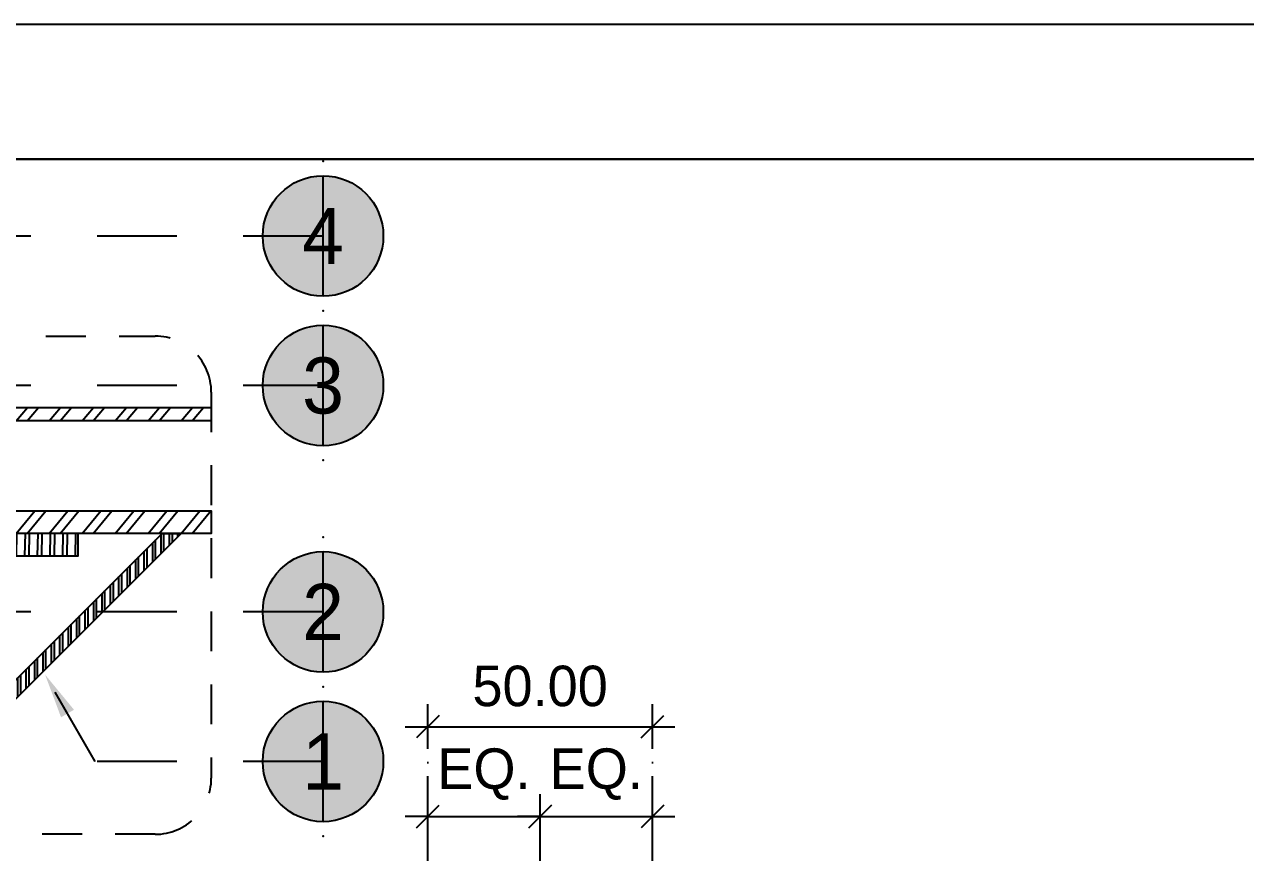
# Model space of a CAD drawing. Header units: millimetres. Extents: x -244126 to 368105, y -173968 to 259060.
# Drawn here: x -11770.9 to -11499.1, y 5105.7 to 5290 of the extents above; entities that cross this region are included whole.
import ezdxf
from ezdxf.enums import TextEntityAlignment as Align
from ezdxf.xclip import XClip

# ---------------------------------------------------------------- set-up
doc = ezdxf.new("R2010")
doc.units = ezdxf.units.MM
doc.header["$MEASUREMENT"] = 0
doc.header["$XCLIPFRAME"] = 0
for name, pattern in [('ACAD_ISO04W100', [30, 24, -3, 0, -3]), ('HIDDEN', [9.524999999999999, 6.35, -3.175]), ('TA_HL_001.00', [6.5, 3.55, -2.95])]:
    doc.linetypes.add(name, pattern=pattern)
for name, color, linetype in [('000 - D I M', 6, 'Continuous'), ('000 - H A T C H', 8, 'Continuous'), ('000 - SYMBOL CON', 1, 'Continuous'), ('000 - T E X T', 4, 'Continuous'), ('000 - TITLEBLOCK', 4, 'Continuous'), ('001 - ASCESSORIES', 1, 'Continuous'), ('A04_TUBE SERIES', 7, 'Continuous')]:
    doc.layers.add(name, color=color, linetype=linetype)
doc.styles.add('BROWALLIA', font='BrowalliaUPC.ttf')
doc.styles.add('Cetury Gothic', font='GOTHIC.TTF')
doc.styles.add('CORDIA', font='cordia.shx')
doc.styles.add('TA', font='Cordia New.ttf', dxfattribs={"height": 4.5})
doc.dimstyles.new('DIM E-E', dxfattribs={"dimscale": 2, "dimtxt": 0.18, "dimasz": 0.1, "dimexe": 0.1, "dimexo": 0.1, "dimgap": 0.09, "dimtad": 1, "dimtoh": 1, "dimzin": 0, "dimdsep": 46, "dimtxsty": 'CORDIA', "dimblk": 'OBLIQUE', "dimcen": 0.1, "dimdle": 0.1, "dimclrd": 40, "dimclre": 140, "dimclrt": 3, "dimadec": 0, "dimazin": 0, "dimtfac": 1, "dimtix": 1, "dimtmove": 2, "dimatfit": 3, "dimfxl": 1, "dimtolj": 1, "dimtzin": 0, "dimarcsym": 0})

# ---------------------------------------------------------------- blocks, each defined once
blk = doc.blocks.new('A$Cfd196da9')
at = {"color": 0, "linetype": 'ByBlock', "const_width": 0.1}
blk.add_lwpolyline([(-143.5, -98.00000000003524), (96.5, -98.00000000003524), (96.5, 98.99999999999818), (-143.5, 98.99999999999818)], close=True, dxfattribs=at)
blk = doc.blocks.new('*U1678')
at = {"layer": '000 - TITLEBLOCK', "color": 250}
blk.add_lwpolyline([(0, 0), (1485, 0), (1485, 1050), (0, 1050)], close=True, dxfattribs=at)
at = {"layer": '000 - T E X T', "color": 3, "xscale": 5, "yscale": 5, "zscale": 5}
blk.add_blockref('A$Cfd196da9', (742.5, 525), dxfattribs=at)
at = {"color": 4, "style": 'TA'}
blk.add_attdef('PAPER_SIZE', text='', height=6.254991836728832, dxfattribs=at).set_placement((1421.497533925394, 24.9351406972437), align=Align.MIDDLE_RIGHT)
blk.add_attdef('SCALE_SIZE', text='', height=6.254991836728832, dxfattribs=at).set_placement((1433.777100564457, 25.06541131656832), align=Align.MIDDLE_LEFT)
at = {"layer": '000 - T E X T', "color": 250, "style": 'TA'}
for tag, height, p in [('SUPERLINK', 5, (43.16158817450173, 1039.413349658148)), ('NAMEFILE', 5, (43.16158817450173, 1029.412246727175)), ('SC', 100, (8.409393920970842, 938.0263306360052))]:
    blk.add_attdef(tag, text='', height=height, dxfattribs=at).set_placement(p, align=Align.MIDDLE_LEFT)
at = {"layer": '000 - T E X T', "color": 4, "style": 'TA'}
for tag, height, p in [('PRELIM_NAME_JOB_1', 5, (1311.66251245334, 825.4775246981762)), ('PRELIM_NAME_JOB_2', 5, (1311.66251245334, 814.5692861389898)), ('PRELIM_NAME_PROJECT_1', 7.5, (1237.016375002395, 773.2756477634939)), ('PRELIM_NAME_PROJECT_2', 7.5, (1237.016375002395, 754.7756477634948)), ('PRELIM_NAME_PROJECT_3', 7.5, (1237.016375002395, 736.2756477634957)), ('PRELIM_NAME_TITLE_3', 6, (1238.766375002397, 184.9701797748185)), ('DRAWING_NO1', 6.000000000000001, (1236.527177739654, 82.28844565974441)), ('DRAWING_NO2', 6.000000000000001, (1236.527177739654, 62.28623979779741)), ('PRELIM_NAME_TITLE_1', 1.2, (247.7532750004793, 43.65403595496355)), ('PRELIM_NAME_TITLE_2', 1.2, (247.7532750004793, 40.32403595496362))]:
    blk.add_attdef(tag, text='', height=height, dxfattribs=at).set_placement(p, align=Align.MIDDLE_LEFT)
at = {"layer": '000 - T E X T', "color": 4, "style": 'Cetury Gothic'}
for tag, p in [('SHEET_NO.', (1403.947357155112, 84.99435907255929)), ('TOTAL_SHEET_NO.', (1402.414607150331, 44.0996035783246))]:
    blk.add_attdef(tag, text='', height=9, dxfattribs=at).set_placement(p, align=Align.CENTER)
at = {"layer": '000 - T E X T', "color": 4, "style": 'TA'}
blk.add_attdef('NAME_REMARK', (138.2147494100354, 43.25992316494649), '', height=10, dxfattribs=at)
blk = doc.blocks.new('*U518')
at = {"layer": 'A04_TUBE SERIES', "color": 0}
blk.add_lwpolyline([(161.9669914110124, 144.2893218813475), (144.2893218813487, 144.2893218813473), (126.6116523516857, 144.2893218813478), (-144.2893218813506, -126.6116523516838), (-144.2893218813505, -144.2893218813477), (-144.2893218813503, -161.9669914110124)], close=True, dxfattribs=at)
blk = doc.blocks.new('A$C55ea6c23')
at = {"layer": '000 - H A T C H', "linetype": 'Continuous'}
h = blk.add_hatch(dxfattribs=at)
h.set_pattern_fill('ANSI32', color=8, scale=3, angle=43.99999999999999)
h.set_pattern_definition([(89, (10823.24380151901, -5040.144549391453), (-1.12482865705094, 0.01963395724194406), []), (89, (10823.62528905647, -5039.776151158801), (-1.12482865705094, 0.01963395724194406), [])])
h.paths.add_polyline_path([(-15.91198410471407, -18.74041122946164), (0.8284271247466677, -2), (24.50294372515418, -2), (24.50294372515418, 0), (0, 0), (-17.3261976670874, -17.32619766708831)])
at = {"layer": '001 - ASCESSORIES', "color": 3, "linetype": 'Continuous'}
blk.add_lwpolyline([(-15.91198410471407, -18.74041122946164), (0.8284271247466677, -2), (24.50294372515418, -2), (24.50294372515418, 0), (0, 0), (-17.3261976670874, -17.32619766708831)], close=True, dxfattribs=at)
blk = doc.blocks.new('*U1546')
at = {"layer": '001 - ASCESSORIES', "color": 0}
for p, q in [((-0.001000000000004775, -0.00320000000000263), (-0.001000000000004775, 0)), ((0.001000000000004775, -0.00320000000000263), (0.001000000000004775, 0))]:
    blk.add_line(p, q, dxfattribs=at)
blk.add_lwpolyline([(-0.00149999999996453, 0.001000000000004775), (0.001499999999992951, 0.001000000000004775), (0.002999999999985903, 0), (-0.002999999999985903, 0)], close=True, dxfattribs=at)
blk.add_lwpolyline([(-0.001000000000004775, -0.004699999999995582), (0.0009999999998573372, -0.004699999999871237, -0.5000000006252776), (-0.001000000000001222, -0.004699999999995582, -0.6666666684001529), (-0.001000000000004775, -0.00320000000000263), (0.001000000000004775, -0.00320000000000263, -0.6666666684001575), (0.001000000000001222, -0.004699999999995582)], format="xyb", dxfattribs=at)
blk = doc.blocks.new('*U1547')
at = {"layer": '001 - ASCESSORIES', "color": 0}
for p, q in [((-0.003500178566875551, -0.002085965004495443), (-0.0007071067811898911, 0.0007071067811899567)), ((-0.002085965004495769, -0.003500178566875357), (0.0007071067811898911, -0.0007071067811899567))]:
    blk.add_line(p, q, dxfattribs=at)
blk.add_lwpolyline([(-0.000353553390564734, 0.00176776695294468), (0.001767766952964744, -0.0003535533905849953), (0.002121320343549576, -0.002121320343549773), (-0.002121320343549576, 0.002121320343549773)], close=True, dxfattribs=at)
blk.add_lwpolyline([(-0.004560838738650437, -0.003146625176270231), (-0.003146625176286984, -0.004560838738457966, -0.5000000006252776), (-0.004560838738647925, -0.003146625176272743, -0.6666666684001529), (-0.003500178566875551, -0.002085965004495443), (-0.002085965004495769, -0.003500178566875357, -0.6666666684001575), (-0.003146625176273167, -0.004560838738647632)], format="xyb", dxfattribs=at)
blk = doc.blocks.new('A$C3536c93a')
at = {"layer": '000 - H A T C H', "linetype": 'Continuous'}
h = blk.add_hatch(dxfattribs=at)
h.set_pattern_fill('ANSI32', color=8, scale=6, angle=5)
h.set_pattern_definition([(49.99999999999999, (10818.31193178338, -5026.731572919897), (-1.723599997017701, 1.446272121794714), []), (49.99999999999999, (10819.36855582121, -5026.639130294978), (-1.723599997017701, 1.446272121794714), [])])
h.paths.add_polyline_path([(-32.60674633926828, 15.81297647155588), (32.60674633926828, 15.81297647155588), (32.60674633926828, 14.61297647155516), (-32.60674633926828, 14.61297647155516)])
h = blk.add_hatch(dxfattribs=at)
h.set_pattern_fill('ANSI32', color=8, scale=6, angle=5)
h.set_pattern_definition([(49.99999999999999, (10818.31193178338, -5036.7315729199), (-1.723599997017701, 1.446272121794714), []), (49.99999999999999, (10819.36855582121, -5036.639130294981), (-1.723599997017701, 1.446272121794714), [])])
h.paths.add_polyline_path([(-32.60674633926828, 6.612976471553338), (32.60674633926828, 6.612976471553338), (32.60674633926828, 4.612976471552429), (-32.60674633926828, 4.612976471552429)])
h = blk.add_hatch(dxfattribs=at)
h.set_pattern_fill('ANSI32', color=8, scale=2, angle=45)
h.set_pattern_definition([(90, (10784.65364899889, -5036.7315729199), (-0.7500000000000001, 0), []), (90, (10784.90364899847, -5036.481572920319), (-0.7500000000000001, 0), [])])
edge = h.paths.add_edge_path()
edge.add_arc((-27.60674633923372, -17.17155651126268), 5.000000000062302, 228.1883924547395, 242.1946728102502)
edge.add_line((-29.93909075931333, -21.59424455212047), (-3.731869735638611, 4.612976471552429))
edge.add_line((-3.731869735638611, 4.612976471552429), (-5.428926010490613, 4.612976471552429))
edge.add_line((-5.428926010490613, 4.612976471552429), (-30.9401637516039, -20.89826126956177))
h = blk.add_hatch(dxfattribs=at)
h.set_pattern_fill('ANSI32', color=8, scale=2, angle=45)
h.set_pattern_definition([(90, (10818.31193178338, -5036.7315729199), (-0.7500000000000001, 0), []), (90, (10818.56193178296, -5036.481572920319), (-0.7500000000000001, 0), [])])
h.paths.add_polyline_path([(1.444823791123781, -22.17155651131725), (3.141880065975784, -22.17155651131634), (29.92641304884455, 4.612976471552429), (28.22935677399255, 4.612976471552429)])
at = {"color": 3, "linetype": 'Continuous'}
for points in [[(-32.60674633926828, 15.81297647155588), (32.60674633926828, 15.81297647155588), (32.60674633926828, 14.61297647155516), (-32.60674633926828, 14.61297647155516)], [(-32.60674633926828, 6.612976471553338), (32.60674633926828, 6.612976471553338), (32.60674633926828, 4.612976471552429), (-32.60674633926828, 4.612976471552429)]]:
    blk.add_lwpolyline(points, close=True, dxfattribs=at)
for points in [[(-30.9401637516039, -20.89826126956268), (-5.428926010485156, 4.612976471556976), (-3.731869735633154, 4.612976471556976), (-29.93909075931151, -21.59424455212138)], [(1.4448237911256, -22.17155651131543), (28.22935677399255, 4.612976471552429), (29.92641304884455, 4.612976471552429), (3.141880065977602, -22.17155651131452)]]:
    blk.add_lwpolyline(points, dxfattribs=at)
at = {"layer": '000 - SYMBOL CON', "color": 2, "linetype": 'TA_HL_001.00'}
blk.add_lwpolyline([(-27.60674633926828, 22.17155651131543), (27.60674633926828, 22.17155651131543, -0.414213562373095), (32.60674633926828, 17.17155651131543), (32.60674633926828, -17.17155651131543, -0.414213562373095), (27.60674633926828, -22.17155651131543), (-27.60674633926828, -22.17155651131543, -0.414213562373095), (-32.60674633926828, -17.17155651131543), (-32.60674633926828, 17.17155651131543, -0.414213562373095)], format="xyb", close=True, dxfattribs=at)
at = {"color": 3, "linetype": 'Continuous'}
blk.add_blockref('A$C55ea6c23', (-3.731869735633154, 4.612976471556976), dxfattribs=at)
at = {"layer": '001 - ASCESSORIES', "color": 2, "xscale": 1000, "yscale": 1000, "zscale": 1000, "rotation": 44.99999999999999}
for name, p in [('*U1547', (8.774269093280964, 6.612976471553338)), ('*U1546', (-13.24349670660195, -3.201594224560722))]:
    blk.add_blockref(name, p, dxfattribs=at)
at = {"layer": 'A04_TUBE SERIES', "color": 3}
ref = blk.add_blockref('*U518', (-132.0405783621645, -139.6763454097909), dxfattribs=at)
XClip(ref).set_block_clipping_path([(104.43383202288896, 161.8479019211063), (159.64732470142917, 161.8479019211063), (164.64732470142917, 156.8479019211063), (164.64732470142917, 122.50478889847454), (159.64732470142917, 117.50478889847454), (104.43383202288896, 117.50478889847454), (99.43383202288896, 122.50478889847454), (99.43383202288896, 156.8479019211063)])
blk = doc.blocks.new('000 - ARROW FOR SYMBOL')
at = {"layer": '000 - SYMBOL CON', "color": 0, "linetype": 'HIDDEN'}
blk.add_solid([(1.288675134594087, 1.565384140907554), (0, 0), (0.7113248654059134, 1.898717474236037)], dxfattribs=at)
blk = doc.blocks.new('*U520')
h = blk.add_hatch(color=250)
h.dxf.hatch_style = 1
edge = h.paths.add_edge_path()
edge.add_arc((0, 4.440892098500626e-16), 2.682889368654322, 0, 360)
for p in [(0, 3.32561480080992), (0, -3.325614800809919)]:
    blk.add_point(p)
at = {"layer": '000 - SYMBOL CON', "color": 0, "linetype": 'ByBlock'}
for points in [[(0, 0), (-27.78753481001186, 0), (-32.18252242494069, -7.612341847682129)], [(-27.78753481001186, 1.224646799147353e-15), (-27.78753481001186, 0), (-32.18252242495223, -7.612341847706666)]]:
    blk.add_lwpolyline(points, dxfattribs=at)
at = {"layer": '000 - SYMBOL CON', "color": 2}
blk.add_circle((0, 4.440892098500626e-16), 2.682889368654322, dxfattribs=at)
at = {"layer": 'Defpoints', "color": 250}
blk.add_line((0, -2.682889368654322), (4.440892098500626e-16, 2.682889368654322), dxfattribs=at)
at = {"layer": '000 - SYMBOL CON', "color": 0}
for p in [(-32.18252242494069, -7.612341847682129), (-32.18252242495223, -7.612341847706666)]:
    blk.add_blockref('000 - ARROW FOR SYMBOL', p, dxfattribs=at)
at = {"layer": '000 - T E X T', "style": 'BROWALLIA'}
blk.add_attdef('NO.CODE', text='', height=2.5, dxfattribs=at).set_placement((0, 0), align=Align.MIDDLE_CENTER)
blk = doc.blocks.new('_Oblique')
at = {"color": 0, "linetype": 'ByBlock', "lineweight": -2}
blk.add_line((-0.5, -0.5), (0.5, 0.5), dxfattribs=at)
blk = doc.blocks.new('*D2428')
at = {"layer": '000 - D I M', "color": 140, "linetype": 'ACAD_ISO04W100', "lineweight": -2, "transparency": 16777216}
for p, q in [((-11681.12748764222, 5098.736289392682), (-11681.12748764222, 5118.736289392682)), ((-11656.12748764222, 5098.736289392682), (-11656.12748764222, 5118.736289392682))]:
    blk.add_line(p, q, dxfattribs=at)
at = {"layer": '000 - D I M', "color": 40, "linetype": 'Continuous', "lineweight": -2, "transparency": 16777216}
for p, q in [((-11681.12748764222, 5113.736289392682), (-11686.12748764222, 5113.736289392682)), ((-11681.12748764222, 5113.736289392682), (-11656.12748764222, 5113.736289392682)), ((-11656.12748764222, 5113.736289392682), (-11651.12748764222, 5113.736289392682))]:
    blk.add_line(p, q, dxfattribs=at)
at = {"layer": 'Defpoints', "color": 0, "linetype": 'Continuous', "transparency": 16777216}
for p in [(-11656.12748764222, 5113.736289392682), (-11681.12748764222, 5093.736289392682), (-11656.12748764222, 5093.736289392682)]:
    blk.add_point(p, dxfattribs=at)
at = {"layer": '000 - D I M', "color": 40, "linetype": 'Continuous', "lineweight": -2, "transparency": 16777216, "xscale": 5, "yscale": 5, "zscale": 5}
blk.add_blockref('_Oblique', (-11681.12748764222, 5113.736289392682), dxfattribs=at)
at = {"layer": '000 - D I M', "color": 40, "linetype": 'Continuous', "lineweight": -2, "transparency": 16777216, "xscale": 5, "yscale": 5, "zscale": 5, "rotation": 180}
blk.add_blockref('_Oblique', (-11656.12748764222, 5113.736289392682), dxfattribs=at)
at = {"layer": '000 - D I M', "color": 3, "linetype": 'Continuous', "transparency": 16777216, "insert": (-11668.62748764222, 5123.164860821254), "char_height": 9, "attachment_point": 5, "style": 'CORDIA'}
blk.add_mtext('\\A1;EQ.', dxfattribs=at)
blk = doc.blocks.new('*D2429')
at = {"layer": '000 - D I M', "color": 140, "linetype": 'ACAD_ISO04W100', "lineweight": -2, "transparency": 16777216}
for p, q in [((-11656.12748764222, 5098.736289392682), (-11656.12748764222, 5118.736289392682)), ((-11631.12748764222, 5098.736289392682), (-11631.12748764222, 5118.736289392682))]:
    blk.add_line(p, q, dxfattribs=at)
at = {"layer": '000 - D I M', "color": 40, "linetype": 'Continuous', "lineweight": -2, "transparency": 16777216}
for p, q in [((-11656.12748764222, 5113.736289392682), (-11661.12748764222, 5113.736289392682)), ((-11656.12748764222, 5113.736289392682), (-11631.12748764222, 5113.736289392682)), ((-11631.12748764222, 5113.736289392682), (-11626.12748764222, 5113.736289392682))]:
    blk.add_line(p, q, dxfattribs=at)
at = {"layer": 'Defpoints', "color": 0, "linetype": 'Continuous', "transparency": 16777216}
for p in [(-11631.12748764222, 5113.736289392682), (-11656.12748764222, 5093.736289392682), (-11631.12748764222, 5093.736289392682)]:
    blk.add_point(p, dxfattribs=at)
at = {"layer": '000 - D I M', "color": 40, "linetype": 'Continuous', "lineweight": -2, "transparency": 16777216, "xscale": 5, "yscale": 5, "zscale": 5}
blk.add_blockref('_Oblique', (-11656.12748764222, 5113.736289392682), dxfattribs=at)
at = {"layer": '000 - D I M', "color": 40, "linetype": 'Continuous', "lineweight": -2, "transparency": 16777216, "xscale": 5, "yscale": 5, "zscale": 5, "rotation": 180}
blk.add_blockref('_Oblique', (-11631.12748764222, 5113.736289392682), dxfattribs=at)
at = {"layer": '000 - D I M', "color": 3, "linetype": 'Continuous', "transparency": 16777216, "insert": (-11643.62748764222, 5123.164860821254), "char_height": 9, "attachment_point": 5, "style": 'CORDIA'}
blk.add_mtext('\\A1;EQ.', dxfattribs=at)
blk = doc.blocks.new('*D2427')
at = {"layer": '000 - D I M', "color": 140, "linetype": 'ACAD_ISO04W100', "lineweight": -2, "transparency": 16777216}
for p, q in [((-11681.12748764222, 5098.736289392682), (-11681.12748764222, 5138.736289392682)), ((-11631.12748764222, 5098.736289392682), (-11631.12748764222, 5138.736289392682))]:
    blk.add_line(p, q, dxfattribs=at)
at = {"layer": '000 - D I M', "color": 40, "linetype": 'Continuous', "lineweight": -2, "transparency": 16777216}
blk.add_line((-11686.12748764222, 5133.736289392682), (-11626.12748764222, 5133.736289392682), dxfattribs=at)
at = {"layer": 'Defpoints', "color": 0, "linetype": 'Continuous', "transparency": 16777216}
for p in [(-11631.12748764222, 5133.736289392682), (-11681.12748764222, 5093.736289392682), (-11631.12748764222, 5093.736289392682)]:
    blk.add_point(p, dxfattribs=at)
at = {"layer": '000 - D I M', "color": 40, "linetype": 'Continuous', "lineweight": -2, "transparency": 16777216, "xscale": 5, "yscale": 5, "zscale": 5, "rotation": 180}
blk.add_blockref('_Oblique', (-11681.12748764222, 5133.736289392682), dxfattribs=at)
at = {"layer": '000 - D I M', "color": 40, "linetype": 'Continuous', "lineweight": -2, "transparency": 16777216, "xscale": 5, "yscale": 5, "zscale": 5}
blk.add_blockref('_Oblique', (-11631.12748764222, 5133.736289392682), dxfattribs=at)
at = {"layer": '000 - D I M', "color": 3, "linetype": 'Continuous', "transparency": 16777216, "insert": (-11656.12748764222, 5142.736289392682), "char_height": 9, "attachment_point": 5, "style": 'CORDIA'}
blk.add_mtext('\\A1;50.00', dxfattribs=at)
blk = doc.blocks.new('*U521')
h = blk.add_hatch(color=250)
h.dxf.hatch_style = 1
edge = h.paths.add_edge_path()
edge.add_arc((0, 4.440892098500626e-16), 2.682889368654322, 0, 360)
for p in [(0, 3.32561480080992), (0, -3.325614800809919)]:
    blk.add_point(p)
at = {"layer": '000 - SYMBOL CON', "color": 0, "linetype": 'ByBlock'}
for points in [[(0, 0), (-25.56142642119667, 0), (-28.7831934579215, -5.580264197750266)], [(-25.56142642119667, 1.224646799147353e-15), (-25.56142642119667, 0), (-28.78319345793433, -5.580264197774264)]]:
    blk.add_lwpolyline(points, dxfattribs=at)
at = {"layer": '000 - SYMBOL CON', "color": 2}
blk.add_circle((0, 4.440892098500626e-16), 2.682889368654322, dxfattribs=at)
at = {"layer": 'Defpoints', "color": 250}
blk.add_line((0, -2.682889368654322), (4.440892098500626e-16, 2.682889368654322), dxfattribs=at)
at = {"layer": '000 - SYMBOL CON', "color": 0}
for p in [(-28.7831934579215, -5.580264197750266), (-28.78319345793433, -5.580264197774264)]:
    blk.add_blockref('000 - ARROW FOR SYMBOL', p, dxfattribs=at)
at = {"layer": '000 - T E X T', "style": 'BROWALLIA'}
blk.add_attdef('NO.CODE', text='', height=2.5, dxfattribs=at).set_placement((0, 0), align=Align.MIDDLE_CENTER)
blk = doc.blocks.new('*U522')
h = blk.add_hatch(color=250)
h.dxf.hatch_style = 1
edge = h.paths.add_edge_path()
edge.add_arc((0, 4.440892098500626e-16), 2.682889368654322, 0, 360)
for p in [(0, 3.32561480080992), (0, -3.325614800809919)]:
    blk.add_point(p)
at = {"layer": '000 - SYMBOL CON', "color": 0, "linetype": 'ByBlock'}
for points in [[(0, -1.224646799147353e-15), (-19.77865837786813, 3.619727335629684e-15), (-21.2204971674353, 2.497338039850498)], [(-19.77865837786813, 2.395080536482331e-15), (-19.77865837786813, 3.619727335629684e-15), (-21.22049716745098, 2.497338039875135)]]:
    blk.add_lwpolyline(points, dxfattribs=at)
at = {"layer": '000 - SYMBOL CON', "color": 2}
blk.add_circle((0, 4.440892098500626e-16), 2.682889368654322, dxfattribs=at)
at = {"layer": 'Defpoints', "color": 250}
blk.add_line((0, -2.682889368654322), (4.440892098500626e-16, 2.682889368654322), dxfattribs=at)
at = {"layer": '000 - SYMBOL CON', "color": 0, "xscale": -1, "rotation": 180}
for p in [(-21.2204971674353, 2.497338039850498), (-21.22049716745098, 2.497338039875135)]:
    blk.add_blockref('000 - ARROW FOR SYMBOL', p, dxfattribs=at)
at = {"layer": '000 - T E X T', "style": 'BROWALLIA'}
blk.add_attdef('NO.CODE', text='', height=2.5, dxfattribs=at).set_placement((0, 0), align=Align.MIDDLE_CENTER)
blk = doc.blocks.new('*U523')
h = blk.add_hatch(color=250)
h.dxf.hatch_style = 1
edge = h.paths.add_edge_path()
edge.add_arc((0, 4.440892098500626e-16), 2.682889368654322, 0, 360)
for p in [(0, 3.32561480080992), (0, -3.325614800809919)]:
    blk.add_point(p)
at = {"layer": '000 - SYMBOL CON', "color": 0, "linetype": 'ByBlock'}
for points in [[(0, -1.224646799147353e-15), (-10.14175905869198, 1.259367754642807e-15), (-12.37179573084164, 3.86253681889968)], [(-10.14175905869198, 3.472095549545408e-17), (-10.14175905869198, 1.259367754642807e-15), (-12.37179573085551, 3.862536818923084)]]:
    blk.add_lwpolyline(points, dxfattribs=at)
at = {"layer": '000 - SYMBOL CON', "color": 2}
blk.add_circle((0, 4.440892098500626e-16), 2.682889368654322, dxfattribs=at)
at = {"layer": 'Defpoints', "color": 250}
blk.add_line((0, -2.682889368654322), (4.440892098500626e-16, 2.682889368654322), dxfattribs=at)
at = {"layer": '000 - SYMBOL CON', "color": 0, "xscale": -1, "rotation": 180}
for p in [(-12.37179573084164, 3.86253681889968), (-12.37179573085551, 3.862536818923084)]:
    blk.add_blockref('000 - ARROW FOR SYMBOL', p, dxfattribs=at)
at = {"layer": '000 - T E X T', "style": 'BROWALLIA'}
blk.add_attdef('NO.CODE', text='', height=2.5, dxfattribs=at).set_placement((0, 0), align=Align.MIDDLE_CENTER)

msp = doc.modelspace()

# ---------------------------------------------------------------- block references
msp.add_blockref('*U1678', (-12712.40838197443, 4239.983324868517))
at = {"linetype": 'Continuous', "xscale": 2.5, "yscale": 2.5, "zscale": 2.5}
msp.add_blockref('A$C3536c93a', (-11810.81725750372, 5165.217143879461), dxfattribs=at)
at = {"layer": '000 - T E X T', "color": 2, "linetype": 'TA_HL_001.00', "ltscale": 2.5, "xscale": 5, "yscale": 5, "zscale": 5}
for name, p, values in [('*U520', (-11704.4338073353, 5242.907054055198), {'NO.CODE': '4'}), ('*U521', (-11704.4338073353, 5209.6509060471), {'NO.CODE': '3'}), ('*U522', (-11704.4338073353, 5159.262894859101), {'NO.CODE': '2'}), ('*U523', (-11704.4338073353, 5126.006746851002), {'NO.CODE': '1'})]:
    msp.add_blockref(name, p, dxfattribs=at).add_auto_attribs(values)

# ---------------------------------------------------------------- dimensions: what is measured, and where the dimension line sits
at = {"layer": '000 - D I M', "linetype": 'Continuous'}
dim = msp.add_linear_dim(base=(-11631.12748764222, 5133.736289392682), p1=(-11681.12748764222, 5093.736289392682), p2=(-11631.12748764222, 5093.736289392682), dimstyle='DIM E-E', override={"dimscale": 50}, dxfattribs=at)
dim.commit()
dim.dimension.update_dxf_attribs({"geometry": '*D2427', "text_midpoint": (-11656.12748764222, 5142.736289392682)})
for base, p1, p2, picture, middle in [((-11656.12748764222, 5113.736289392682), (-11681.12748764222, 5093.736289392682), (-11656.12748764222, 5093.736289392682), '*D2428', (-11668.62748764222, 5123.164860821254)), ((-11631.12748764222, 5113.736289392682), (-11656.12748764222, 5093.736289392682), (-11631.12748764222, 5093.736289392682), '*D2429', (-11643.62748764222, 5123.164860821254))]:
    dim = msp.add_linear_dim(base=base, p1=p1, p2=p2, text='EQ.', dimstyle='DIM E-E', override={"dimscale": 50}, dxfattribs=at)
    dim.commit()
    dim.dimension.update_dxf_attribs({"geometry": picture, "text_midpoint": middle})

doc.saveas('drawing.dxf')
